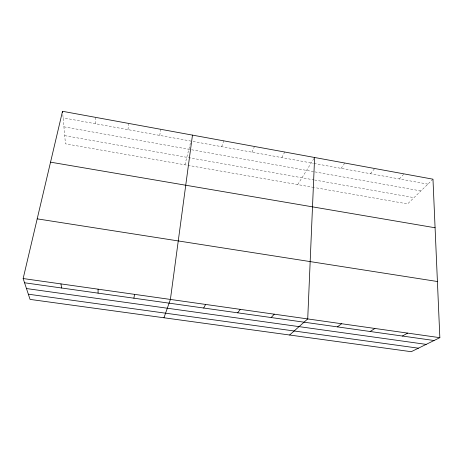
<?xml version="1.0" encoding="UTF-8"?>
<svg xmlns="http://www.w3.org/2000/svg" width="463" height="463" viewBox="0 0 463 463"><rect width="100%" height="100%" fill="white"/><g stroke="black" fill="none" stroke-linecap="round" stroke-linejoin="round"><path stroke-width="0.35" stroke-dasharray="2.31 1.74" d="M128.019 129.646L128.517 123.395M159.729 135.41L160.748 129.299M184.911 164.793L190.953 141.082L63.101 117.851M221.702 146.673L223.716 140.839M251.994 152.177L254.476 146.476M281.828 157.594L284.768 152.026M297.726 184.604L314.608 157.495M341.052 168.358L344.883 163.045M370.435 173.694L374.694 168.503M399.372 178.955L404.054 173.885M432.974 179.187L407.59 203.894L314.556 187.561M313.856 187.434L65.457 143.819L62.806 114.575M64.716 135.642L313.85 179.87M314.551 179.991L414.003 197.649M63.917 126.821L190.964 149.642M191.665 149.769L314.221 171.779M314.921 171.9L420.902 190.935M193.048 141.464L313.353 163.323M314.059 163.451L427.887 184.135M95.777 117.394L95.818 123.795"/><path stroke-width="0.69" d="M314.608 157.495L307.721 318.926L289.612 335.015M192.475 135.115L170.396 299.439L163.96 317.774M133.894 298.189L134.559 294.352M23.15 278.541L62.511 111.299L432.974 179.187L439.85 337.677L411.231 351.701L30.06 299.399L23.15 278.541L439.85 337.677M203.691 308.034L205.618 304.434M237.71 312.826L240.239 309.348M271.162 317.543L274.264 314.18M337.388 326.878L341.607 323.735M370.157 331.496L374.914 328.464M402.382 336.04L407.654 333.111M26.466 288.553L426.174 344.379M28.336 294.196L418.419 348.182M24.556 282.777L434.074 340.508M37.196 218.849L437.413 281.516M50.536 162.166L435.081 227.767M60.948 283.906L61.643 288.009M62.511 111.299L62.627 112.607M98.081 289.172L98.081 293.143"/></g></svg>
